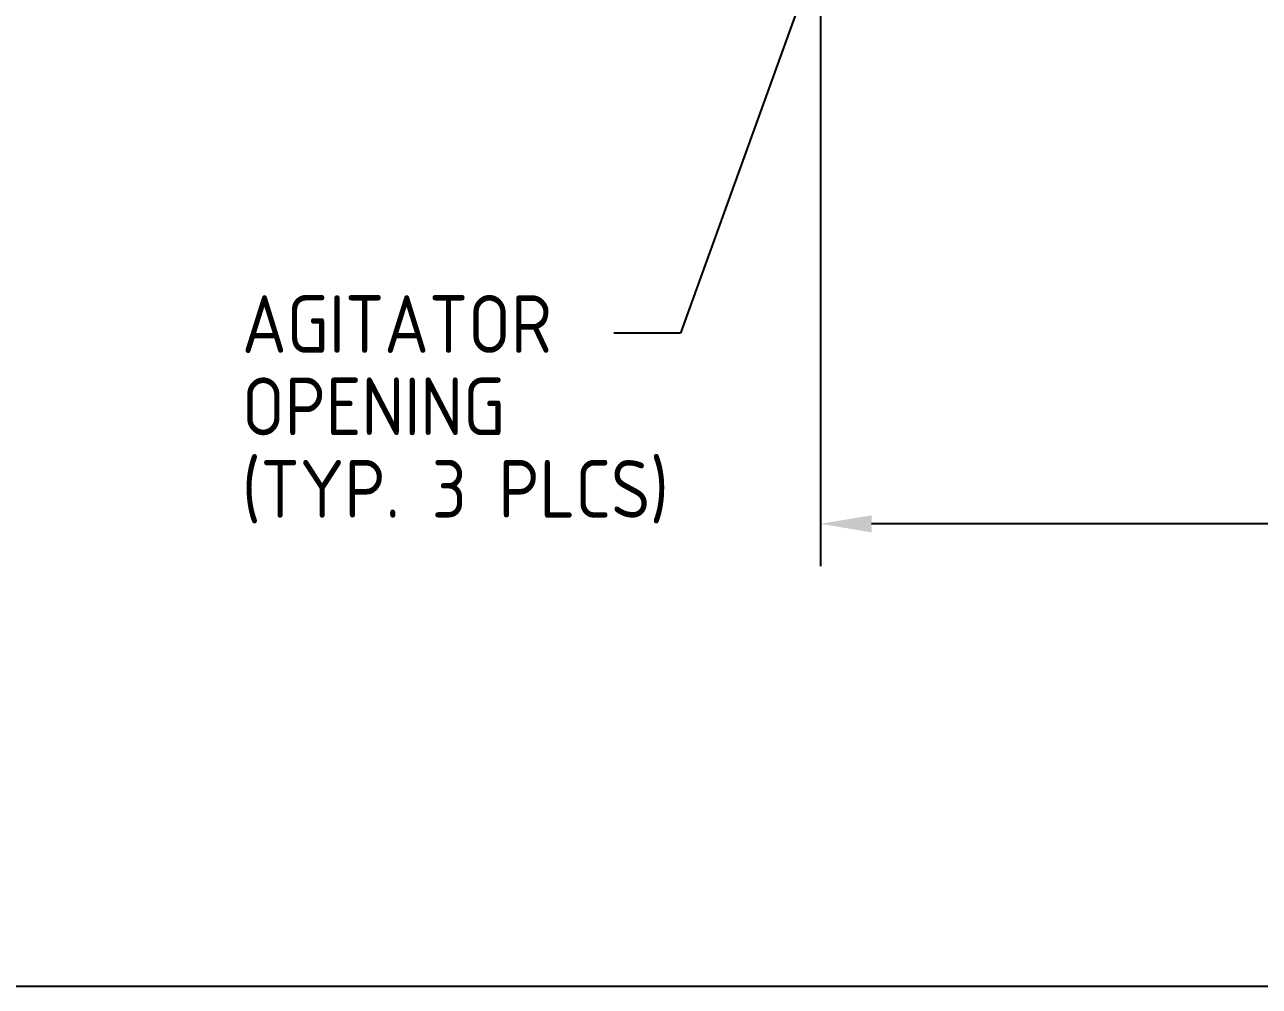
# Model space of a CAD drawing. Header units: inches. Extents: x 0 to 4731, y 0 to 1632.
# Drawn here: x 775.6 to 915.3, y 392.9 to 501.7 of the extents above; entities that cross this region are included whole.
import ezdxf

# ---------------------------------------------------------------- set-up
doc = ezdxf.new("R2010")
doc.units = ezdxf.units.IN
doc.header["$LTSCALE"] = 48
doc.header["$MEASUREMENT"] = 0
for name, color, linetype, lineweight in [('AM_4', 93, 'Continuous', 25), ('AM_6', 140, 'Continuous', 35), ('Equipment-AM_5', 92, 'Continuous', 25)]:
    doc.layers.add(name, color=color, linetype=linetype, lineweight=lineweight)
doc.styles.add('ISOCP', font='ISOCP.SHX')
doc.styles.add('SLDTEXTSTYLE0', font='ISOCP', dxfattribs={"width": 0.96})
doc.styles.get("Standard").update_dxf_attribs({"font": 'ROMANS.SHX', "width": 0.7})
doc.dimstyles.new('METSOPOWER_ANSI$0', dxfattribs={"dimtxt": 0.12, "dimasz": 0.12, "dimexe": 0.1, "dimexo": 0.05, "dimgap": 0.06, "dimtad": 1, "dimtoh": 1, "dimdec": 5, "dimzin": 12, "dimdsep": 46, "dimlunit": 4, "dimtxsty": 'Standard', "dimcen": 0, "dimclrd": 256, "dimclre": 256, "dimclrt": 140, "dimadec": 0, "dimazin": 2, "dimtp": 0.1, "dimtm": 0.1, "dimtfac": 0.71, "dimtdec": 5, "dimtmove": 0, "dimatfit": 3, "dimfxl": 1, "dimfrac": 2, "dimtzin": 7, "dimlwd": -1, "dimlwe": -1, "dimarcsym": 1})
doc.dimstyles.new('SLDDIMSTYLE3', dxfattribs={"dimtxt": 0.18, "dimasz": 6.24, "dimexe": 0, "dimexo": 0.0625, "dimgap": 0, "dimtad": 0, "dimtih": 1, "dimtoh": 1, "dimdec": 0, "dimrnd": 1e-09, "dimzin": 0, "dimdsep": 46, "dimlunit": 5, "dimtxsty": 'Standard', "dimsah": 1, "dimcen": 0.09, "dimadec": 0, "dimazin": 0, "dimtfac": 6.24, "dimtdec": 0, "dimtofl": 0, "dimtmove": 0, "dimatfit": 3, "dimfxl": 1, "dimfrac": 2, "dimtolj": 1, "dimtzin": 0, "dimarcsym": 0})

# ---------------------------------------------------------------- blocks, each defined once
blk = doc.blocks.new('*D519')
at = {"layer": 'Defpoints', "color": 0, "transparency": 16777216}
for p in [(865.68, 546.41), (1009.68, 489.21), (865.68, 445.24)]:
    blk.add_point(p, dxfattribs=at)
at = {"layer": 'Equipment-AM_5', "linetype": 'ByBlock', "transparency": 16777216}
for p, q in [((865.68, 544.01), (865.68, 440.44)), ((1009.68, 486.81), (1009.68, 440.44)), ((1003.92, 445.24), (871.44, 445.24))]:
    blk.add_line(p, q, dxfattribs=at)
at = {"layer": 'Equipment-AM_5', "transparency": 16777216}
for points in [[(871.44, 446.2), (871.44, 444.28), (865.68, 445.24)], [(1003.92, 446.2), (1003.92, 444.28), (1009.68, 445.24)]]:
    blk.add_solid(points, dxfattribs=at)
at = {"layer": 'Equipment-AM_5', "color": 140, "transparency": 16777216, "insert": (937.68, 451), "char_height": 5.76, "attachment_point": 5, "style": 'ISOCP', "bg_fill": 3, "box_fill_scale": 1.25, "bg_fill_color": 256, "bg_fill_true_color": 13158600, "bg_fill_transparency": 0}
blk.add_mtext('12\'-0"', dxfattribs=at)

msp = doc.modelspace()

# ---------------------------------------------------------------- linework, layer by layer
at = {"layer": 'AM_4'}
msp.add_line((35.433072, 392.888026), (1736.409396, 392.888026), dxfattribs=at)

# ---------------------------------------------------------------- texts
at = {"layer": 'AM_6', "attachment_point": 1, "style": 'SLDTEXTSTYLE0'}
for s, insert, char_height in [('AGITATOR', (800.190026, 471.121015), 6.5288676), ('OPENING', (800.190026, 461.790175), 6.5288676), ('(TYP. 3 PLCS)', (800.190026, 452.459335), 6.52886762)]:
    msp.add_mtext(s, dxfattribs=dict(at, insert=insert, char_height=char_height))

# ---------------------------------------------------------------- leaders
at = {"layer": 'AM_6'}
msp.add_leader([(870.191928, 523.283878), (849.828506, 466.818752), (842.272801, 466.818752)], dimstyle='SLDDIMSTYLE3', dxfattribs=at)

# ---------------------------------------------------------------- next in the draw order: dimensions: what is measured, and where the dimension line sits
at = {"layer": 'Equipment-AM_5'}
dim = msp.add_linear_dim(base=(865.680925, 445.236025), p1=(1009.680925, 489.206401), p2=(865.680925, 546.405171), dimstyle='METSOPOWER_ANSI$0', override={"dimscale": 48, "dimzin": 15, "dimtxsty": 'ISOCP', "dimtfill": 1}, dxfattribs=at)
dim.commit()
dim.dimension.update_dxf_attribs({"geometry": '*D519', "text_midpoint": (937.680925, 450.996592)})

doc.saveas('drawing.dxf')
